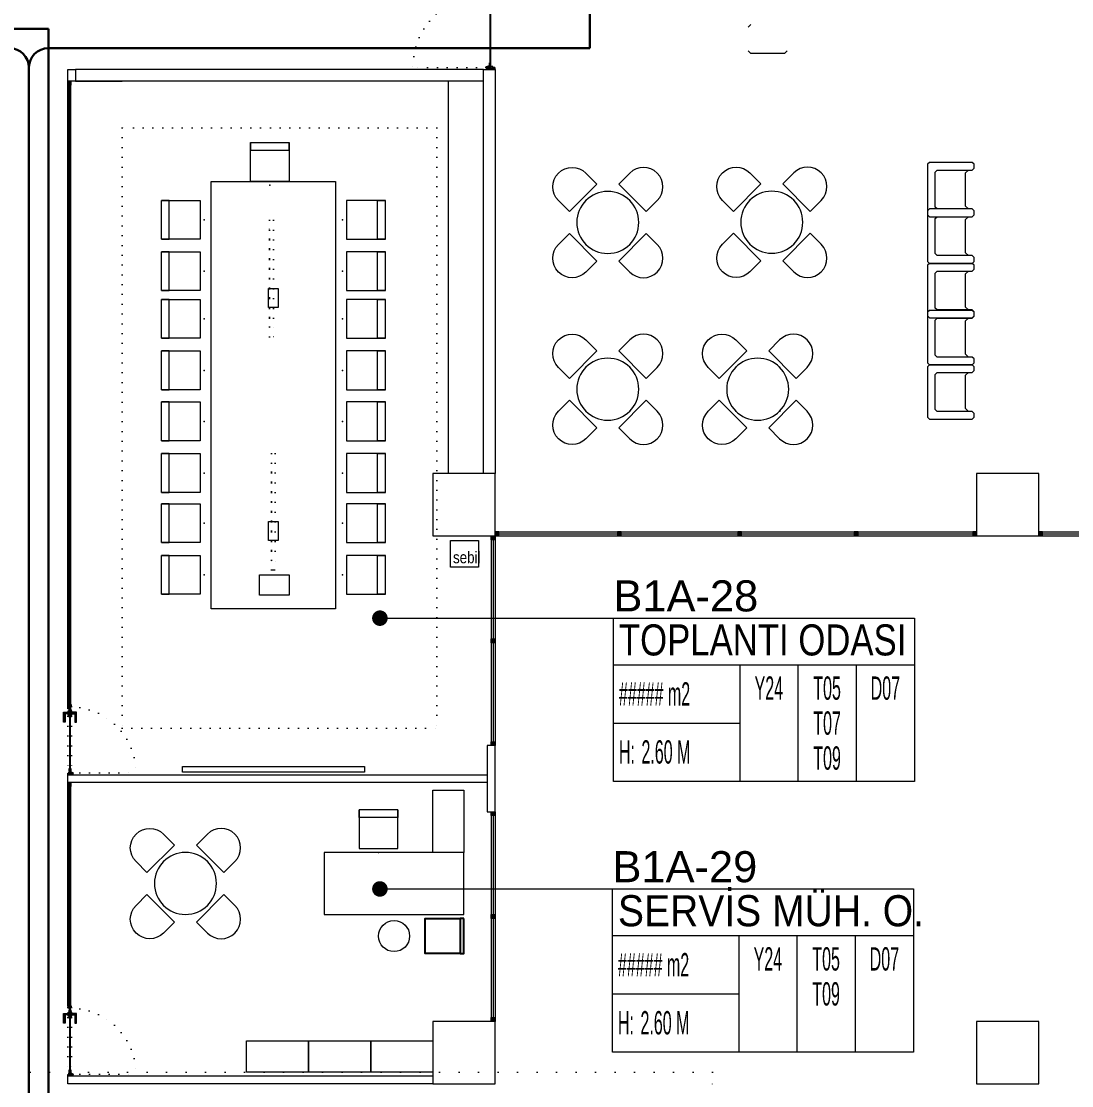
# Model space of a CAD drawing. Header units: metres. Extents: x -17822 to 152406, y -4219 to 19791.
# Drawn here: x 85030 to 86382, y 5682 to 7052 of the extents above; entities that cross this region are included whole.
import ezdxf
from ezdxf.enums import TextEntityAlignment as Align

# ---------------------------------------------------------------- set-up
doc = ezdxf.new("R2010")
doc.units = ezdxf.units.M
doc.header["$LTSCALE"] = 100
doc.header["$MEASUREMENT"] = 0
doc.linetypes.add('DASHDOT', pattern=[1, 0.5, -0.25, 0, -0.25])
doc.linetypes.add('DOT2', pattern=[0.125, 0, -0.125])
doc.layers.get('0').update_dxf_attribs({"color": 9, "lineweight": 9})
for name, color, linetype, lineweight in [('0 @ 1', 9, 'Continuous', 9), ('00', 9, 'Continuous', 9), ('01', 9, 'Continuous', 9), ('05', 9, 'Continuous', 9), ('05S', 9, 'Continuous', 9), ('06C', 9, 'Continuous', 9), ('06D', 9, 'Continuous', 9), ('07K', 9, 'Continuous', 9), ('10', 9, 'Continuous', 9), ('11', 9, 'Continuous', 9), ('15', 9, 'Continuous', 9), ('20', 9, 'DOT2', 9), ('21_mahal200', 9, 'Continuous', 9), ('E-KABLO', 7, 'Continuous', 30)]:
    doc.layers.add(name, color=color, linetype=linetype, lineweight=lineweight)
doc.styles.add('Arial', font='arial.ttf', dxfattribs={"height": 2.5})
doc.styles.add('MuuM_TEXT-STANDART', font='ARIALN.TTF')
doc.dimstyles.new('MuuM_DIM200', dxfattribs={"dimscale": 20, "dimtxt": 2, "dimasz": 1, "dimexe": 1, "dimexo": 1, "dimgap": 1, "dimtad": 1, "dimdec": 1, "dimrnd": 0.5, "dimdsep": 46, "dimtxsty": 'MuuM_TEXT-STANDART', "dimblk": 'ARCHTICK', "dimcen": 0, "dimdle": 0.15, "dimclrd": 256, "dimclre": 256, "dimclrt": 256, "dimadec": 0, "dimazin": 0, "dimtfac": 5, "dimtdec": 1, "dimtix": 1, "dimtmove": 2, "dimatfit": 3, "dimldrblk": 'DOT', "dimfxl": 3, "dimfxlon": 1, "dimtolj": 1, "dimlwd": -1, "dimlwe": -1, "dimarcsym": 0})
pattern_1 = [(225, (-604.72494, -2171.82614), (-0.0883883476, 0.0883883476), []), (135, (-604.72494, -2171.82614), (0.0883883476, 0.0883883476), [])]

# ---------------------------------------------------------------- blocks, each defined once
blk = doc.blocks.new('p-kolon_80x80')
blk.add_lwpolyline([(-40, -40), (40, -40), (40, 40), (-40, 40)], close=True)
blk = doc.blocks.new('1.Bod.Ara.Sitatik Elk')
at = {"layer": '01'}
for p in [(1600, -2200), (2300, -2200), (1600, -2905), (2300, -2905)]:
    blk.add_blockref('p-kolon_80x80', p, dxfattribs=at)
blk = doc.blocks.new('p-strahle-alüminyumdoğramaprofili')
at = {"layer": '10'}
h = blk.add_hatch(dxfattribs=at)
h.set_pattern_fill('NET', color=256, angle=315, style=0)
h.set_pattern_definition(pattern_1)
h.paths.add_polyline_path([(-4.6, 2.6), (-4.7, 2.6), (-4.7, 2.8), (-4.7, 2.8), (-4.7, 2.8), (-4.7, 2.9), (-5, 2.9), (-5, 2.8), (-4.9, 2.8), (-5, 2.6), (-5.1, 2.7), (-5.2, 2.3), (-5.1, 2.3), (-5.1, 2.3), (-5, 2.5, 0.2599), (-4.9, 2.3), (-4.7, 2.3, 0.382682)])
h.paths.add_polyline_path([(-4.9, 2.5), (-4.7, 2.5, -2.16717)], flags=16)
h = blk.add_hatch(dxfattribs=at)
h.set_pattern_fill('NET', color=256, angle=315, style=0)
h.set_pattern_definition(pattern_1)
h.paths.add_polyline_path([(-4.6, 0.9), (-4.7, 0.9), (-4.7, 0.8), (-4.7, 0.7), (-4.7, 0.7), (-4.7, 0.6), (-5, 0.6), (-5, 0.7), (-4.9, 0.7), (-5, 0.9), (-5.1, 0.9), (-5.2, 1.2), (-5.1, 1.2), (-5.1, 1.2), (-5, 1, -0.2599), (-4.9, 1.2), (-4.7, 1.2, -0.382682)])
h.paths.add_polyline_path([(-4.9, 1), (-4.7, 1, 2.16717)], flags=16)
h = blk.add_hatch(dxfattribs=at)
h.set_pattern_fill('NET', color=256, angle=315, style=0)
h.set_pattern_definition([(225, (-608.45214, -2173.53612), (-0.0883883476, 0.0883883476), []), (135, (-608.45214, -2173.53612), (0.0883883476, 0.0883883476), [])])
h.paths.add_polyline_path([(-3.5, 2.3), (-3.5, 2.6), (-4.5, 2.6), (-4.5, 2.3)])
h = blk.add_hatch(dxfattribs=at)
h.set_pattern_fill('NET', color=256, angle=315, style=0)
h.set_pattern_definition([(225, (-608.45214, -2180.04526), (-0.0883883476, 0.0883883476), []), (135, (-608.45214, -2180.04526), (0.0883883476, 0.0883883476), [])])
h.paths.add_polyline_path([(-3.5, 0.9), (-3.5, 1.2), (-4.5, 1.2), (-4.5, 0.9)])
h = blk.add_hatch(dxfattribs=at)
h.set_pattern_fill('NET', color=256, angle=315, style=0)
h.set_pattern_definition([(225, (-629.50454, -2177.58922), (-0.0883883476, 0.0883883476), []), (135, (-629.50454, -2177.58922), (0.0883883476, 0.0883883476), [])])
h.paths.add_polyline_path([(0, 0.7), (0, 1.7), (-0.2, 1.7), (-0.2, 0.7)])
for points in [[(-5.1, 2.7), (-5.2, 2.3)], [(-5.1, 0.9), (-5.2, 1.2)], [(-4.9, 3.6), (-4.9, 3.2), (-4.6, 3.2), (-4.6, 2.9), (-4.5, 2.9), (-4.6, 2.6), (-4.7, 2.6), (-4.7, 2.8), (-4.7, 2.8), (-4.7, 2.8), (-4.7, 3), (-5, 3), (-5, 2.8), (-4.9, 2.8), (-5, 2.6), (-5.1, 2.7), (-5.1, 3.8), (-0.1, 3.8)], [(-5, 2.5), (-5.1, 2.3), (-5.1, 2.3)], [(-5, 1), (-5.1, 1.2), (-5.1, 1.2)], [(-4.7, 2.9), (-5, 2.9)], [(-4.7, 0.6), (-5, 0.6)], [(-2.8, 0.2), (-2.7, 0.2), (-2.7, 0), (-4.9, 0), (-4.9, 0.2), (-4.6, 0.2), (-4.6, 0.7), (-2.7, 0.7)], [(-4.5, 2.9), (-4.5, 2.9), (-4.5, 2.3)], [(-4.5, 0.9), (-4.5, 0.9), (-4.5, 1.3)], [(-3.5, 2.3), (-3.5, 2.6)], [(-3.5, 1.3), (-3.5, 0.9)], [(-2.1, 0.9), (-2.1, 2.6)], [(-0.2, 0.7), (0, 0.7), (0, 1.7)], [(-0.2, 1.7), (0, 1.7)]]:
    blk.add_lwpolyline(points, dxfattribs=at)
for points in [[(-0.2, 2.7), (-0.2, 2.2), (0, 2.2), (0, 2.1), (-0.2, 2.1), (-0.2, 0.4), (0, 0.4), (0, 0), (-0.1, 0), (-0.1, -0.2), (-5.1, -0.2), (-5.1, 0.9), (-5, 0.9), (-4.9, 0.7), (-5, 0.7), (-5, 0.3), (-4.7, 0.3), (-4.7, 0.9), (-4.6, 0.9), (-4.5, 0.9), (-1.3, 0.9), (-1.2, 1.2), (-0.9, 1.2), (-0.9, 0.6), (-0.6, 0.6), (-0.6, 2.7)], [(-2, 0.8), (-1.4, 0.8), (-1.4, 0.1), (-1.3, 0), (-1.3, 0), (-2.1, 0), (-2.1, 0.1), (-2, 0.2)]]:
    blk.add_lwpolyline(points, close=True, dxfattribs=at)
for points in [[(-0.6, 3.3), (-0.6, 3.6), (-4.9, 3.6), (-4.9, 3.6, 0.561743), (-5, 3.7, 0.595966), (-4.9, 3.6, -2.204878)], [(-4.7, 2.5), (-4.9, 2.5, 1)], [(-4.7, 1), (-4.9, 1, -1)], [(-4.6, 2.9), (-4.5, 3.4, -0.833203), (-4.2, 3.4, -0.447088)], [(-4.5, 2.6), (-1.2, 2.6, -0.414214), (-0.9, 2.2), (-0.9, 1.2)], [(-4.2, 3.4), (-4.2, 3, 0.414214), (-4.1, 2.9), (-0.8, 2.9), (-0.8, 3.6)], [(-2.7, 0.7), (-2.7, 0.3), (-2.8, 0.3, 1), (-2.8, 0.2, -1)], [(-0.1, 3.8), (-0.1, 3.6), (-0.5, 3.6), (-0.5, 3.1, -1), (-0.7, 3.1)], [(-0.7, 3.1, -0.305404), (-0.6, 3.3, -5.773092)]]:
    blk.add_lwpolyline(points, format="xyb", dxfattribs=at)
for centre, radius, start, end in [((-4.7, 2.5), 0.253, 168.6676, 234.1258), ((-4.7, 1.1), 0.253, 125.8742, 191.3324), ((-4.8, 2.4), 0.125, 139.5402, 40.4598), ((-4.8, 1.1), 0.125, 319.5402, 220.4598), ((-4.8, 2.5), 0.273, 305.9738, 36.4289), ((-4.8, 1), 0.273, 323.5711, 54.0262)]:
    blk.add_arc(centre, radius, start, end, dxfattribs=at)
blk = doc.blocks.new('*U427')
at = {"layer": '06D'}
for points in [[(5, 4), (802.6, 4)], [(5, 0), (802.6, 0)]]:
    blk.add_lwpolyline(points, dxfattribs=at)
at = {"layer": '15'}
for points in [[(2, 2.5), (805.6, 2.5)], [(805.6, 1.5), (2, 1.5)]]:
    blk.add_lwpolyline(points, dxfattribs=at)
at = {"layer": '0 @ 1', "linetype": 'Continuous', "xscale": -1}
blk.add_blockref('p-strahle-alüminyumdoğramaprofili', (-0.1, 0.2), dxfattribs=at)
at = {"layer": '0 @ 1', "linetype": 'Continuous'}
blk.add_blockref('p-strahle-alüminyumdoğramaprofili', (807.7, 0.2), dxfattribs=at)
blk = doc.blocks.new('_ArchTick')
at = {"color": 0, "linetype": 'ByBlock', "const_width": 0.15}
blk.add_lwpolyline([(-0.5, -0.5), (0.5, 0.5)], dxfattribs=at)
blk = doc.blocks.new('_Dot')
at = {"color": 0, "linetype": 'ByBlock', "lineweight": -2}
blk.add_line((-0.5, 0), (-1, 0), dxfattribs=at)
at = {"color": 0, "linetype": 'ByBlock', "const_width": 0.5}
blk.add_lwpolyline([(-0.25, 0, 1), (0.25, 0, 1)], format="xyb", close=True, dxfattribs=at)
blk = doc.blocks.new('0_roomno2')
blk.add_lwpolyline([(19.375, -10.5), (0, -10.5), (0, 0), (19.375, 0)], close=True)
for points in [[(0, -3), (19.375, -3)], [(8.125, -3), (8.125, -10.5)], [(11.875, -3), (11.875, -10.5)], [(15.625, -3), (15.625, -10.5)], [(0, -6.75), (8.125, -6.75)]]:
    blk.add_lwpolyline(points)
at = {"style": 'MuuM_TEXT-STANDART', "width": 0.6}
blk.add_text('H:', height=1.5, dxfattribs=at).set_placement((0.35, -8.608), align=Align.MIDDLE_LEFT)
at = {"style": 'Arial'}
blk.add_attdef('ODANO', (0, 1.17), '', height=2, dxfattribs=at)
blk.add_attdef('MEKANADI', text='', height=2, dxfattribs=at).set_placement((0.35, -3), align=Align.BOTTOM_LEFT)
at = {"style": 'MuuM_TEXT-STANDART', "width": 0.6}
for tag, p in [('M2', (0.35, -4.875)), ('TEMIZTAVANYUKSEKLIGI', (1.8, -8.608))]:
    blk.add_attdef(tag, text='', height=1.5, dxfattribs=at).set_placement(p, align=Align.MIDDLE_LEFT)
for tag, p in [('YER01', (10, -4.5)), ('TAVAN01', (13.75, -4.5)), ('DUVAR01', (17.5, -4.5)), ('YER02', (10, -6.75)), ('TAVAN02', (13.75, -6.75)), ('DUVAR02', (17.5, -6.75)), ('YER03', (10, -9)), ('TAVAN03', (13.75, -9)), ('DUVAR03', (17.5, -9))]:
    blk.add_attdef(tag, text='', height=1.5, dxfattribs=at).set_placement(p, align=Align.MIDDLE_CENTER)
blk = doc.blocks.new('prf-10x10')
blk.add_lwpolyline([(-5, -5), (5, -5), (5, 5), (-5, 5)], close=True)
at = {"color": 255}
blk.add_solid([(-5, -5), (5, -5), (-5, 5), (5, 5)], dxfattribs=at)
at = {"layer": '10'}
blk.add_point((0, 0), dxfattribs=at)
blk = doc.blocks.new('p-dog-ser-620')
at = {"layer": '06D'}
for points in [[(-620, 5), (-5, 5)], [(-620, 0), (-5, 0)]]:
    blk.add_lwpolyline(points, dxfattribs=at)
at = {"layer": '15'}
blk.add_lwpolyline([(-620, 2.5), (-5, 2.5)], dxfattribs=at)
at = {"layer": '10', "xscale": 0.5, "yscale": 0.5, "rotation": 90}
for p in [(-617.5, 2.5), (-460, 2.5), (-305, 2.5), (-155, 2.5), (-2.5, 2.5)]:
    blk.add_blockref('prf-10x10', p, dxfattribs=at)
blk = doc.blocks.new('p-dog-ser-270')
at = {"layer": '06D'}
for points in [[(-5, -5), (-5, -270)], [(0, -5), (0, -270)]]:
    blk.add_lwpolyline(points, dxfattribs=at)
at = {"layer": '15'}
blk.add_lwpolyline([(-2.5, -5), (-2.5, -270)], dxfattribs=at)
at = {"layer": '10', "xscale": -0.5, "yscale": 0.5, "rotation": 270}
for p in [(-2.5, -2.5), (-2.5, -135), (-2.5, -267.5)]:
    blk.add_blockref('prf-10x10', p, dxfattribs=at)
blk = doc.blocks.new('g-kapı kolu-p')
at = {"layer": '05S'}
h = blk.add_hatch(color=256, dxfattribs=at)
h.paths.add_polyline_path([(-1, 8.2), (11.8, 8.2), (11.8, 6.3), (0.9, 6.3), (0.9, 2.4), (-1, 2.4)])
h.paths.add_polyline_path([(-2.7, 2.4), (2.7, 2.4), (2.7, 1.5), (-2.7, 1.5)])
h.paths.add_polyline_path([(-5, 1.5), (5, 1.5), (5, 0.5), (-5, 0.5)])
h.paths.add_polyline_path([(-5, -0.5), (5, -0.5), (5, -1.5), (-5, -1.5)])
h.paths.add_polyline_path([(-2.7, -1.5), (2.7, -1.5), (2.7, -2.4), (-2.7, -2.4)])
h.paths.add_polyline_path([(-1, -2.4), (0.9, -2.4), (0.9, -6.3), (11.8, -6.3), (11.8, -8.2), (-1, -8.2)])
for points in [[(-5, 0.5), (5, 0.5), (5, 1.5), (-5, 1.5)], [(-2.7, 1.5), (2.7, 1.5), (2.7, 2.4), (-2.7, 2.4)], [(-5, -1.5), (5, -1.5), (5, -0.5), (-5, -0.5)], [(-2.7, -1.5), (2.7, -1.5), (2.7, -2.4), (-2.7, -2.4)]]:
    blk.add_lwpolyline(points, close=True)
for points in [[(11.8, 8.2), (-1, 8.2), (-1, 2.4), (0.9, 2.4), (0.9, 6.3), (11.8, 6.3), (11.8, 8.2)], [(11.8, -8.2), (-1, -8.2), (-1, -2.4), (0.9, -2.4), (0.9, -6.3), (11.8, -6.3), (11.8, -8.2)]]:
    blk.add_lwpolyline(points)
blk = doc.blocks.new('k-cambölme-kapı-p')
at = {"layer": '10'}
h = blk.add_hatch(dxfattribs=at)
h.set_pattern_fill('NET', color=256, angle=135, style=0)
h.set_pattern_definition([(135, (3753.7029, 560.85184), (-0.0883883476, -0.0883883476), []), (225, (3753.7029, 560.85184), (0.0883883476, -0.0883883476), [])])
h.paths.add_polyline_path([(2.1, -0.1), (2.1, 0), (2.1, 0), (2, 0.1), (2, 0.1), (2, 0.1), (2, 0.1), (2, -0.3), (1.9, -0.3), (1.9, -0.4), (1.9, -0.5), (1.7, -0.5), (1.8, -0.3), (1.7, -0.3), (1.5, -0.5), (1.4, -0.5), (1.6, -0.3), (1.6, -0.3), (1.5, -0.3), (1.3, -0.4), (1.3, -0.4), (1.3, -0.5), (1.3, -0.5), (1.3, -0.6), (1.3, -0.3), (1.3, -0.3), (1.2, -0.3), (1.2, -0.5), (1.2, -0.6), (1.2, -0.6), (1.3, -0.6), (3.5, -0.6), (3.5, -0.6), (3.4, -0.4), (3.4, -0.3), (3.4, -0.2), (3.4, -0.2), (3.4, -0.2), (2.7, -0.2), (2.7, -0.2), (2.9, -0.2, -1), (2.9, -0.2)])
h.paths.add_polyline_path([(2, -0.2), (2.1, -0.2), (2.1, -0.2), (2.1, -0.2), (2.1, -0.3), (2.9, -0.3), (2.9, -0.3), (2.6, -0.3), (2.5, -0.3), (2.5, -0.3), (2.5, -0.3), (2.5, -0.3), (2.5, -0.3), (2.4, -0.3), (2.4, -0.3), (2.1, -0.3), (2, -0.1), (2, -0.1), (2, -0.1)], flags=16)
h.paths.add_polyline_path([(2.4, -0.3), (2.5, -0.5), (2.1, -0.5), (2.1, -0.3)], flags=16)
h.paths.add_polyline_path([(2.6, -0.3), (2.9, -0.3), (2.9, -0.3), (3.3, -0.3, 0.166992), (3.3, -0.5), (2.7, -0.5), (2.6, -0.4)], flags=16)
h.paths.add_polyline_path([(3, -0.2), (3, -0.2), (3.3, -0.2, 0.10606), (3.3, -0.3), (3, -0.3)], flags=16)
h = blk.add_hatch(dxfattribs=at)
h.set_pattern_fill('NET', color=256, angle=135, style=0)
h.set_pattern_definition([(45, (474.94443, 2280.71206), (0.0883883476, -0.0883883476), []), (315, (474.94443, 2280.71206), (-0.0883883476, -0.0883883476), [])])
h.paths.add_polyline_path([(87.3, -0.2), (87.3, -0.2), (87.1, -0.2, 1), (87.1, -0.2), (87.9, -0.2), (87.9, 0), (87.9, 0), (88, 0.1), (88, 0.1), (88, 0.1), (88, -0.3), (88.1, -0.3), (88.1, -0.4), (88.1, -0.5), (88.3, -0.5), (88.2, -0.3), (88.3, -0.3), (88.5, -0.5), (88.6, -0.5), (88.4, -0.3), (88.4, -0.3), (88.5, -0.3), (88.7, -0.4), (88.7, -0.4), (88.7, -0.5), (88.7, -0.5), (88.7, -0.6), (88.7, -0.3), (88.7, -0.3), (88.8, -0.3), (88.8, -0.5), (88.8, -0.6), (88.8, -0.6), (88.7, -0.6), (86.5, -0.6), (86.5, -0.6), (86.6, -0.4), (86.6, -0.3), (86.6, -0.2), (86.6, -0.2), (86.6, -0.2)])
h.paths.add_polyline_path([(87.3, -0.5), (87.4, -0.4), (87.4, -0.3), (87.1, -0.3), (87.1, -0.3), (87, -0.3), (87, -0.3), (87, -0.2), (87, -0.2), (86.7, -0.2, -0.292264), (86.7, -0.5)], flags=16)
h.paths.add_polyline_path([(87.5, -0.5), (87.6, -0.5), (87.5, -0.4)], flags=16)
h.paths.add_polyline_path([(87.6, -0.4), (87.7, -0.5), (87.9, -0.5), (87.9, -0.3), (87.6, -0.3)], flags=16)
h.paths.add_polyline_path([(87.6, -0.5), (87.7, -0.6), (87.7, -0.5)], flags=16)
for points in [[(2, -0.3), (2, 2.1), (2.1, 2.1), (2.1, 2.3, 0.414214), (1.9, 2.4), (0.1, 2.4, 0.414214), (0, 2.4), (0, -2.4, 0.414214), (0.1, -2.4), (2.1, -2.4), (2.1, -2.3), (2.1, -2.2), (2.1, -2.2), (2.1, -2.2), (2.1, -2.2), (2.1, -2.2), (2.1, -0.9)], [(88, -0.3), (88, 2.1), (87.9, 2.1), (87.9, 2.3, -0.414214), (88.1, 2.4), (89.9, 2.4, -0.414214), (90, 2.4), (90, -2.4, -0.414214), (89.9, -2.4), (87.9, -2.4), (87.9, -2.3), (87.9, -2.2), (87.9, -2.2), (87.9, -2.2), (87.9, -2.2), (87.9, -2.2), (87.9, -0.9)], [(1.5, -0.3), (1.3, -0.4), (1.3, -0.4), (1.3, -0.5), (1.3, -0.5), (1.3, -0.6), (1.3, -0.3), (1.3, -0.3), (1.2, -0.3), (1.2, -0.5), (1.2, -0.6), (1.2, -0.6), (1.3, -0.6), (3.5, -0.6), (3.5, -0.6), (3.4, -0.4), (3.4, -0.3), (3.4, -0.2), (3.4, -0.2), (3.4, -0.2), (2.7, -0.2), (2.7, -0.2), (2.9, -0.2, -1), (2.9, -0.2, -1)], [(88.5, -0.3), (88.7, -0.4), (88.7, -0.4), (88.7, -0.5), (88.7, -0.5), (88.7, -0.6), (88.7, -0.3), (88.7, -0.3), (88.8, -0.3), (88.8, -0.5), (88.8, -0.6), (88.8, -0.6), (88.7, -0.6), (86.5, -0.6), (86.5, -0.6), (86.6, -0.4), (86.6, -0.3), (86.6, -0.2), (86.6, -0.2), (86.6, -0.2), (87.3, -0.2), (87.3, -0.2), (87.1, -0.2, 1), (87.1, -0.2, 1)], [(86.7, -0.5), (87.3, -0.5), (87.4, -0.4), (87.4, -0.3), (87.1, -0.3), (87.1, -0.3), (87, -0.3), (87, -0.3), (87, -0.2), (87, -0.2), (86.7, -0.2, 1)]]:
    blk.add_lwpolyline(points, format="xyb", dxfattribs=at)
at = {"layer": '10', "linetype": 'DASHDOT', "ltscale": 0.05}
for points in [[(3.2, 3.6), (0.2, 3.6)], [(1.7, 2.1), (1.7, 4.9)], [(6.1, 1.4), (6.1, -0.5)]]:
    blk.add_lwpolyline(points, dxfattribs=at)
at = {"layer": '10'}
for points in [[(1.8, 2.3), (0.2, 2.3), (0.2, 2), (0.4, 2), (0.4, 1.9), (0.2, 1.9), (0.2, 1.2), (0.4, 1.2), (0.4, -0.4), (0.2, -0.4), (0.2, -1.2), (0.4, -1.2), (0.4, -1.4), (0.2, -1.4), (0.2, -2.2), (1.8, -2.2), (1.8, -1.7), (1.6, -1.7), (1.6, -1.6), (1.8, -1.6), (1.8, -1.4), (1.6, -1.4), (1.6, -1.2), (1.7, -1.2), (1.7, -0.8), (1.1, -0.8), (1.1, -0.1), (1.5, -0.1), (1.5, 1.9), (1.6, 2), (1.8, 2), (1.8, 2.3)], [(0.7, 3.6), (0.7, 2.4)], [(0.7, 2.3), (0.7, -0.2), (1.1, -0.2)], [(1.1, 2.4), (1.1, 2.9)], [(1.1, -0.1), (1.1, 2.3)], [(1.5, 1.9), (1.1, 1.9)], [(1.2, 1.9), (1.2, -0.1)], [(2.9, -0.2), (2.1, -0.1), (2.1, 0), (2.1, 0), (2, 0.1), (2, 0.1), (2, 0.1), (2, 0.1)], [(3.8, 0.9), (2.6, 3.2)], [(4.1, 1.3), (2.7, 4)], [(8.1, 0.9), (8.1, 1.3), (4.1, 1.3)], [(5.3, 0.9), (5.3, -0.2)], [(5.5, 1.3), (5.8, 1), (5.8, 0.9)], [(5.6, 0.9), (5.6, -0.2)], [(6.8, 1.3), (6.5, 1), (6.5, 0.9)], [(6.7, 0.9), (6.7, -0.2)], [(7, 0.9), (7, -0.2)], [(87.1, -0.2), (87.9, -0.2), (87.9, 0), (87.9, 0), (88, 0.1), (88, 0.1), (88, 0.1)], [(88.2, 2.3), (89.8, 2.3), (89.8, 2), (89.6, 2), (89.6, 1.9), (89.8, 1.9), (89.8, 1.2), (89.6, 1.2), (89.6, -0.4), (89.8, -0.4), (89.8, -1.2), (89.6, -1.2), (89.6, -1.4), (89.8, -1.4), (89.8, -2.2), (88.2, -2.2), (88.2, -1.7), (88.4, -1.7), (88.4, -1.6), (88.2, -1.6), (88.2, -1.4), (88.4, -1.4), (88.4, -1.2), (88.3, -1.2), (88.3, -0.8), (88.9, -0.8), (88.9, -0.1), (88.5, -0.1), (88.5, 1.9), (88.4, 2), (88.2, 2), (88.2, 2.3)], [(2.1, -0.9), (3.6, -0.9), (3.6, -0.6), (1.2, -0.6), (1.2, -0.3), (2, -0.3)], [(1.6, -0.3), (1.6, -0.3), (1.4, -0.5), (1.5, -0.5), (1.7, -0.3)], [(1.8, -0.3), (1.7, -0.5), (1.9, -0.5), (1.9, -0.4), (1.9, -0.3)], [(3.3, -0.5), (2.7, -0.5), (2.6, -0.4), (2.6, -0.3), (2.9, -0.3), (2.9, -0.3)], [(3.3, -0.3), (3.3, -0.3), (2.9, -0.3)], [(3, -0.3), (3, -0.2), (3, -0.2), (3.3, -0.2)], [(3, -0.3), (3.3, -0.3), (3.3, -0.3)], [(4.1, -0.2), (4.1, -0.5), (8.1, -0.5)], [(8.1, -0.5), (8.1, -0.2)], [(87.9, -0.9), (86.4, -0.9), (86.4, -0.6), (88.8, -0.6), (88.8, -0.3), (88, -0.3)], [(87.6, -0.5), (87.5, -0.4), (87.5, -0.5), (87.6, -0.5)], [(88.2, -0.3), (88.3, -0.5), (88.1, -0.5), (88.1, -0.4), (88.1, -0.3)], [(88.4, -0.3), (88.4, -0.3), (88.6, -0.5), (88.5, -0.5), (88.3, -0.3)]]:
    blk.add_lwpolyline(points, dxfattribs=at)
for points in [[(2, -0.1), (2, -0.1), (2, -0.2), (2.1, -0.2), (2.1, -0.2), (2.1, -0.2), (2.1, -0.3), (2.9, -0.3), (2.9, -0.3), (2.6, -0.3), (2.5, -0.3), (2.5, -0.3), (2.5, -0.3), (2.5, -0.3), (2.5, -0.3), (2.4, -0.3), (2.4, -0.3), (2.1, -0.3), (2, -0.1)], [(2.1, -0.5), (2.1, -0.3), (2.4, -0.3), (2.5, -0.5), (2.5, -0.5)], [(87.9, -0.5), (87.9, -0.3), (87.6, -0.3), (87.6, -0.4), (87.7, -0.5)], [(87.6, -0.5), (87.7, -0.5), (87.7, -0.6)]]:
    blk.add_lwpolyline(points, close=True, dxfattribs=at)
blk.add_circle((1.7, 3.7), 1.02, dxfattribs=at)
for centre, start, end in [((3.6, -0.4), 148.8979, 173.1144), ((3.6, -0.4), 176.143, 214.0649), ((86.4, -0.4), 325.9351, 31.1021)]:
    blk.add_arc(centre, 0.322, start, end, dxfattribs=at)
at = {"layer": '15', "linetype": 'DOT2'}
blk.add_lwpolyline([(2.5, 0.4), (2.5, 85.4)], dxfattribs=at)
at = {"layer": '15'}
blk.add_lwpolyline([(2.6, 0.9), (87.4, 0.9), (87.5, 0.8), (87.5, -0.1), (87.4, -0.2), (2.6, -0.2), (2.6, -0.2), (2.5, -0.1), (2.5, 0.8), (2.6, 0.9)], dxfattribs=at)
at = {"layer": '15', "linetype": 'DOT2'}
blk.add_arc((2.5, 0.4), 85, 0, 90, dxfattribs=at)
at = {"layer": '20'}
for p, q in [((87.9, 2.4), (2.1, 2.4)), ((87.9, 2.1), (2.1, 2.1)), ((87.9, -2.2), (2.1, -2.2)), ((87.9, -2.4), (2.1, -2.4))]:
    blk.add_line(p, q, dxfattribs=at)
at = {"layer": '06C', "xscale": -1}
blk.add_blockref('g-kapı kolu-p', (79.6, 0.4), dxfattribs=at)
blk = doc.blocks.new('*U432')
at = {"layer": '06D'}
for points in [[(5, 4), (282.6, 4)], [(5, 0), (282.6, 0)]]:
    blk.add_lwpolyline(points, dxfattribs=at)
at = {"layer": '15'}
for points in [[(2, 2.5), (285.6, 2.5)], [(285.6, 1.5), (2, 1.5)]]:
    blk.add_lwpolyline(points, dxfattribs=at)
at = {"layer": '0 @ 1', "linetype": 'Continuous', "xscale": -1}
blk.add_blockref('p-strahle-alüminyumdoğramaprofili', (-0.1, 0.2), dxfattribs=at)
at = {"layer": '0 @ 1', "linetype": 'Continuous'}
blk.add_blockref('p-strahle-alüminyumdoğramaprofili', (287.7, 0.2), dxfattribs=at)
blk = doc.blocks.new('m-vw-sandalye-02')
at = {"lineweight": -3, "ltscale": 0.5}
for points in [[(-22.5, 0), (-22.5, -5), (22.5, -5), (22.5, 0)], [(-22.5, -5), (22.5, -5), (22.5, -50), (-22.5, -50)]]:
    blk.add_lwpolyline(points, close=True, dxfattribs=at)
blk = doc.blocks.new('p-sandalye-03')
for points in [[(-5, -25.1), (-5, 24.9), (-55, 24.9), (-55, -25.1), (-5, -25.1)], [(-55, 24.9), (-45, 24.9), (-45, -25.1), (-55, -25.1)]]:
    blk.add_lwpolyline(points)
blk.add_point((0, -0.1))
blk = doc.blocks.new('p-ofis modülü-02-s')
blk.add_lwpolyline([(-182, -2), (-102, -2), (-102, -182), (-182, -182)], close=True)
blk.add_lwpolyline([(-102, -2), (-102, -42), (-22, -42), (-22, -2), (-102, -2)])
at = {"xscale": -0.9999999999999998, "rotation": 359.9999999981877}
blk.add_blockref('p-sandalye-03', (-102, -112), dxfattribs=at)
blk = doc.blocks.new('p-sehpa')
at = {"layer": '05'}
blk.add_circle((0, 0), 20, dxfattribs=at)
blk = doc.blocks.new('p-sandalye-01')
blk.add_lwpolyline([(-5, -25), (-5, -25), (-25, -25, -1), (-25, 25), (-5, 25), (-5, 25)], format="xyb", close=True)
blk.add_point((0, 0.1))
blk = doc.blocks.new('p-masa-yuvarlak-4lü')
blk.add_circle((0.1, 0.1), 39.9)
at = {"rotation": 270}
blk.add_blockref('p-sandalye-01', (0, 40), dxfattribs=at)
blk.add_blockref('p-sandalye-01', (-40, 0))
at = {"xscale": -1}
blk.add_blockref('p-sandalye-01', (40, 0), dxfattribs=at)
at = {"xscale": -1, "rotation": 270}
blk.add_blockref('p-sandalye-01', (0, -40), dxfattribs=at)
blk = doc.blocks.new('gr-p-birim')
blk.add_lwpolyline([(-0.5, -0.5), (0.5, -0.5), (0.5, 0.5), (-0.5, 0.5)], close=True)
blk = doc.blocks.new('1.Bod.Ara.Mimari Elk')
for p, q in [((1100, -1655), (1160, -1655)), ((1625, -1655), (1565, -1655)), ((1580, -2160), (1580, -1655)), ((1625, -2160), (1580, -2160))]:
    blk.add_line(p, q)
at = {"color": 2}
blk.add_line((1352.16, -2283.86), (1357.16, -2283.86), dxfattribs=at)
for points in [[(1274.66, -1783.86), (1434.66, -1783.86), (1434.66, -2333.86), (1274.66, -2333.86)], [(1348.53, -1921.61), (1360.78, -1921.61), (1360.78, -1946.1), (1348.53, -1946.1)], [(1348.53, -2221.61), (1360.78, -2221.61), (1360.78, -2246.1), (1348.53, -2246.1)], [(1582.48, -2246.04), (1618.8, -2246.04), (1618.8, -2280.49), (1582.48, -2280.49)], [(1336.59, -2290.35), (1374.95, -2290.35), (1374.95, -2316.24), (1336.59, -2316.24)], [(1237.48, -2536.9), (1471.83, -2536.9), (1471.83, -2544.27), (1237.48, -2544.27)]]:
    blk.add_lwpolyline(points, close=True)
at = {"layer": '00'}
for p, q in [((1625, -1640), (1100, -1640)), ((1100, -1640), (1100, -1655)), ((1625, -1655), (1100, -1655))]:
    blk.add_line(p, q, dxfattribs=at)
at = {"layer": '00', "color": 2, "linetype": 'DOT2'}
for p, q in [((1565, -1715), (1160, -1715)), ((1160, -1715), (1160, -2487.5)), ((1565, -1715), (1565, -2487.5)), ((1349.66, -1833.86), (1349.66, -1983.86)), ((1352.16, -2133.86), (1352.16, -2283.86)), ((1160, -2487.5), (1565, -2487.5))]:
    blk.add_line(p, q, dxfattribs=at)
at = {"layer": '00'}
blk.add_lwpolyline([(1625, -2160), (1625, -1640), (1640, -1640), (1640, -2160)], close=True, dxfattribs=at)
at = {"layer": '00', "color": 2, "linetype": 'DOT2'}
for points in [[(1349.66, -1833.86), (1354.66, -1833.86), (1354.66, -1983.86), (1349.66, -1983.86)], [(1352.16, -2133.86), (1357.16, -2133.86), (1357.16, -2283.86), (1352.16, -2283.86)]]:
    blk.add_lwpolyline(points, close=True, dxfattribs=at)
at = {"layer": '05'}
for p, q in [((1969.54, -1581.88), (1966, -1585.41)), ((1969.54, -1619.38), (1966, -1615.84)), ((2012.47, -1619.38), (2016, -1615.84)), ((2012.47, -1619.38), (1969.54, -1619.38)), ((2245.82, -1772.93), (2249.36, -1769.4)), ((2245.82, -1815.86), (2245.82, -1772.93)), ((2245.82, -1815.86), (2249.36, -1819.4)), ((2245.82, -1832.89), (2249.36, -1829.35)), ((2245.82, -1875.82), (2245.82, -1832.89)), ((2245.82, -1875.82), (2249.36, -1879.35)), ((2245.82, -1902.89), (2249.36, -1899.35)), ((2245.82, -1945.82), (2245.82, -1902.89)), ((2245.82, -1945.82), (2249.36, -1949.35)), ((2245.82, -1963.42), (2249.36, -1959.89)), ((2245.82, -2006.35), (2245.82, -1963.42)), ((2245.82, -2006.35), (2249.36, -2009.89)), ((2245.82, -2033.42), (2249.36, -2029.89)), ((2245.82, -2076.35), (2245.82, -2033.42)), ((2245.82, -2076.35), (2249.36, -2079.89))]:
    blk.add_line(p, q, dxfattribs=at)
for points in [[(2256.86, -1761.9), (2254.36, -1759.4), (2199.36, -1759.4), (2196.86, -1761.9), (2196.86, -1826.9), (2199.36, -1829.4), (2254.36, -1829.4), (2256.86, -1826.9), (2256.86, -1821.9), (2254.36, -1819.4), (2209.36, -1819.4), (2206.86, -1816.9), (2206.86, -1771.9), (2209.36, -1769.4), (2254.36, -1769.4), (2256.86, -1766.9)], [(2256.86, -1821.85), (2254.36, -1819.35), (2199.36, -1819.35), (2196.86, -1821.85), (2196.86, -1886.85), (2199.36, -1889.35), (2254.36, -1889.35), (2256.86, -1886.85), (2256.86, -1881.85), (2254.36, -1879.35), (2209.36, -1879.35), (2206.86, -1876.85), (2206.86, -1831.85), (2209.36, -1829.35), (2254.36, -1829.35), (2256.86, -1826.85)], [(2256.86, -1891.85), (2254.36, -1889.35), (2199.36, -1889.35), (2196.86, -1891.85), (2196.86, -1956.85), (2199.36, -1959.35), (2254.36, -1959.35), (2256.86, -1956.85), (2256.86, -1951.85), (2254.36, -1949.35), (2209.36, -1949.35), (2206.86, -1946.85), (2206.86, -1901.85), (2209.36, -1899.35), (2254.36, -1899.35), (2256.86, -1896.85)], [(2256.86, -1952.39), (2254.36, -1949.89), (2199.36, -1949.89), (2196.86, -1952.39), (2196.86, -2017.39), (2199.36, -2019.89), (2254.36, -2019.89), (2256.86, -2017.39), (2256.86, -2012.39), (2254.36, -2009.89), (2209.36, -2009.89), (2206.86, -2007.39), (2206.86, -1962.39), (2209.36, -1959.89), (2254.36, -1959.89), (2256.86, -1957.39)], [(2256.86, -2022.39), (2254.36, -2019.89), (2199.36, -2019.89), (2196.86, -2022.39), (2196.86, -2087.39), (2199.36, -2089.89), (2254.36, -2089.89), (2256.86, -2087.39), (2256.86, -2082.39), (2254.36, -2079.89), (2209.36, -2079.89), (2206.86, -2077.39), (2206.86, -2032.39), (2209.36, -2029.89), (2254.36, -2029.89), (2256.86, -2027.39)]]:
    blk.add_lwpolyline(points, close=True, dxfattribs=at)
at = {"layer": '06D'}
for p, q in [((1630.47, -1637.5), (1627.17, -1637.5)), ((1632.65, -1635.31), (1628.58, -1636.54)), ((1628.86, -1639.18), (1628.86, -1635.93)), ((1630.01, -1638.5), (1628.86, -1638.5)), ((1632.95, -1635.54), (1629.35, -1636.63)), ((1632.36, -1638.2), (1629.57, -1638.2)), ((1630.01, -1638.2), (1629.57, -1638.2)), ((1629.57, -1638.5), (1632.36, -1638.5)), ((1632.36, -1638.5), (1632.36, -1638.2)), ((1632.36, -1638.5), (1632.36, -1638.2)), ((1632.87, -1635.02), (1632.87, -1631.25)), ((1632.87, -1631.25), (1633.17, -1631.25)), ((1633.17, -1635.25), (1633.17, -1631.25)), ((1633.17, -1632.65), (1634.17, -1632.65)), ((1633.17, -1633.85), (1634.17, -1633.85)), ((1633.17, -1636.93), (1633.3, -1637.06)), ((1633.3, -1637.06), (1634.05, -1637.06)), ((1634.05, -1637.06), (1634.17, -1636.93))]:
    blk.add_line(p, q, dxfattribs=at)
blk.add_lwpolyline([(1637.04, -1637.55, -0.4142136), (1637.02, -1637.52), (1637.02, -1636.25, 0.4142136), (1636.82, -1636.05), (1634.69, -1636.05, 0.4142136), (1634.66, -1636.08), (1634.66, -1638.28, -0.4142136), (1634.56, -1638.38), (1634.3, -1638.38, -0.6681786), (1634.3, -1638.36), (1634.31, -1638.35, 0.4142136), (1634.31, -1638.31), (1634.27, -1638.27), (1634.31, -1638.23, 0.4142136), (1634.31, -1638.18), (1634.27, -1638.14), (1634.31, -1638.1, 0.4142136), (1634.31, -1638.06), (1634.27, -1638.02), (1634.31, -1637.98, 0.4142136), (1634.31, -1637.93), (1634.27, -1637.89), (1634.31, -1637.85, 0.4142136), (1634.31, -1637.81), (1634.27, -1637.77), (1634.31, -1637.73, 0.4142136), (1634.31, -1637.68), (1634.27, -1637.64), (1634.31, -1637.6, 0.6681786), (1634.29, -1637.55), (1630.05, -1637.55, 0.4142136), (1630, -1637.6), (1630, -1639.8, 0.4142136), (1630.05, -1639.85), (1631.44, -1639.85), (1631.49, -1639.8), (1631.54, -1639.85), (1631.85, -1639.85, 0.4142136), (1631.9, -1639.8), (1631.9, -1639.12, 0.4259816), (1631.85, -1639.07, -0.2213406), (1631.69, -1639, 0.2108707), (1631.67, -1638.99), (1631.63, -1638.99, 0.1642124), (1631.59, -1639.01, -0.0318709), (1631.58, -1639.02, 0.2679492), (1631.56, -1639.04), (1631.56, -1639.06, -0.3549192), (1631.54, -1639.09, -0.1036663), (1631.45, -1639.09, -0.3549192), (1631.42, -1639.06), (1631.42, -1639.04, 0.2679492), (1631.41, -1639.02, -0.1316525), (1631.34, -1638.95, 0.2679492), (1631.32, -1638.94), (1631.3, -1638.94, -0.3549192), (1631.27, -1638.92, -0.1036663), (1631.27, -1638.82, -0.3549192), (1631.3, -1638.8), (1631.32, -1638.8, 0.2679492), (1631.34, -1638.78, -0.1316525), (1631.41, -1638.72, 0.2679492), (1631.42, -1638.7), (1631.42, -1638.68, -0.3549192), (1631.45, -1638.65, -0.1036663), (1631.54, -1638.65, -0.3549192), (1631.56, -1638.68), (1631.56, -1638.7, 0.2679492), (1631.58, -1638.72, -0.0318709), (1631.59, -1638.73, 0.1642124), (1631.63, -1638.75), (1631.67, -1638.75, 0.2108707), (1631.69, -1638.74, -0.2520141), (1631.87, -1638.67, 0.2957825), (1631.9, -1638.66, -0.2537826), (1631.92, -1638.65), (1631.95, -1638.65), (1638.05, -1638.65), (1638.08, -1638.65, -0.2537826), (1638.11, -1638.66, 0.2957825), (1638.13, -1638.67, -0.2520141), (1638.31, -1638.74, 0.2108707), (1638.33, -1638.75), (1638.38, -1638.75, 0.1642124), (1638.41, -1638.73, -0.0318709), (1638.43, -1638.72, 0.2679492), (1638.44, -1638.7), (1638.44, -1638.68, -0.3549192), (1638.47, -1638.65, -0.1036663), (1638.56, -1638.65, -0.3549192), (1638.58, -1638.68), (1638.58, -1638.7, 0.2679492), (1638.6, -1638.72, -0.1316525), (1638.66, -1638.78, 0.2679492), (1638.68, -1638.8), (1638.7, -1638.8, -0.3549192), (1638.73, -1638.82, -0.1036663), (1638.73, -1638.92, -0.3549192), (1638.7, -1638.94), (1638.68, -1638.94, 0.2679492), (1638.66, -1638.95, -0.1316525), (1638.6, -1639.02, 0.2679492), (1638.58, -1639.04), (1638.58, -1639.06, -0.3549192), (1638.56, -1639.09, -0.1036663), (1638.47, -1639.09, -0.3549192), (1638.44, -1639.06), (1638.44, -1639.04, 0.2679492), (1638.43, -1639.02, -0.0318709), (1638.41, -1639.01, 0.1642124), (1638.38, -1638.99), (1638.33, -1638.99, 0.2108707), (1638.31, -1639, -0.2213406), (1638.15, -1639.07, 0.4259816), (1638.1, -1639.12), (1638.1, -1639.82, 0.4142136), (1638.13, -1639.85), (1638.46, -1639.85), (1638.51, -1639.8), (1638.56, -1639.85), (1639.95, -1639.85, 0.4142136), (1640, -1639.8), (1640, -1637.7, 0.4142136), (1639.85, -1637.55), (1637.05, -1637.55)], format="xyb", dxfattribs=at)
for points in [[(1631.9, -1639.85), (1630, -1639.85), (1630, -1640), (1631.9, -1640)], [(1640, -1639.85), (1638.1, -1639.85), (1638.1, -1640), (1640, -1640)]]:
    blk.add_lwpolyline(points, close=True, dxfattribs=at)
for points in [[(1634.15, -1638.47, -0.4142136), (1634.12, -1638.5), (1631.49, -1638.5, 1.2034391), (1631.62, -1639.22, -0.2636516), (1631.75, -1639.23), (1631.75, -1639.68, -0.4142136), (1631.73, -1639.7), (1630.52, -1639.7, -0.4142136), (1630.49, -1639.68), (1630.49, -1639.49, 0.4142136), (1630.47, -1639.47), (1630.4, -1639.47, 0.4142136), (1630.37, -1639.49), (1630.37, -1639.68, -0.4142136), (1630.35, -1639.7), (1630.2, -1639.7, -0.4142136), (1630.15, -1639.65), (1630.15, -1637.73, -0.4142136), (1630.18, -1637.7), (1630.2, -1637.7, -0.3470966), (1630.22, -1637.72, 0.7892829), (1630.3, -1637.72, -0.3470966), (1630.32, -1637.7), (1630.35, -1637.7, -0.4142136), (1630.37, -1637.73), (1630.37, -1637.92, 0.4142136), (1630.4, -1637.94), (1630.47, -1637.94, 0.4142136), (1630.49, -1637.92), (1630.49, -1637.87, -0.4369216), (1630.52, -1637.85, 0.1962204), (1630.54, -1637.84), (1630.57, -1637.82), (1630.6, -1637.84, 0.3639702), (1630.64, -1637.84), (1630.67, -1637.82), (1630.69, -1637.84, 0.6552031), (1630.72, -1637.84), (1630.74, -1637.82), (1630.77, -1637.84, 0.3639702), (1630.81, -1637.84), (1630.84, -1637.82), (1630.87, -1637.84, 0.3639702), (1630.91, -1637.84), (1630.94, -1637.82), (1630.96, -1637.84, 0.3639702), (1631.01, -1637.84), (1631.03, -1637.82), (1631.06, -1637.84, 0.3639702), (1631.11, -1637.84), (1631.11, -1637.83, 0.0271739), (1631.12, -1637.82, 0.1311925), (1631.13, -1637.8, -0.3838829), (1631.23, -1637.71), (1631.3, -1637.71, -0.3233878), (1631.35, -1637.74, 0.5272399), (1631.54, -1637.8, -0.3592106), (1631.61, -1637.8, 0.5272399), (1631.81, -1637.74, -0.3233878), (1631.85, -1637.71), (1631.92, -1637.71, -0.4142136), (1632.02, -1637.81), (1632.02, -1637.82), (1632.04, -1637.84, 0.3639702), (1632.09, -1637.84), (1632.11, -1637.82), (1632.14, -1637.84, 0.3639702), (1632.18, -1637.84), (1632.21, -1637.82), (1632.24, -1637.84, 0.3639702), (1632.28, -1637.84), (1632.31, -1637.82), (1632.33, -1637.84, 0.3639702), (1632.38, -1637.84), (1632.4, -1637.82), (1632.43, -1637.84, 0.3639702), (1632.48, -1637.84), (1632.5, -1637.82), (1632.53, -1637.84, 0.3639702), (1632.57, -1637.84), (1632.6, -1637.82), (1632.62, -1637.84, 0.3888787), (1632.67, -1637.84), (1632.8, -1637.71, -0.1989124), (1632.83, -1637.7), (1633.3, -1637.7), (1634.12, -1637.7, -0.4142136), (1634.15, -1637.73)], [(1639.52, -1637.9, 0.4142136), (1639.55, -1637.93), (1639.62, -1637.93, 0.4142136), (1639.64, -1637.9), (1639.64, -1637.73, -0.4142136), (1639.67, -1637.7), (1639.68, -1637.7, -0.3471168), (1639.7, -1637.72, 0.7893415), (1639.78, -1637.72, -0.3471168), (1639.8, -1637.7), (1639.84, -1637.7, -0.4142136), (1639.86, -1637.73), (1639.86, -1639.68, -0.4142136), (1639.84, -1639.7), (1639.67, -1639.7, -0.4142136), (1639.64, -1639.68), (1639.64, -1639.49, 0.4142136), (1639.62, -1639.47), (1639.55, -1639.47, 0.4142136), (1639.52, -1639.49), (1639.52, -1639.68, -0.4142136), (1639.5, -1639.7), (1638.28, -1639.7, -0.4142136), (1638.25, -1639.68), (1638.25, -1639.23, -0.2636516), (1638.38, -1639.22, 1.2034391), (1638.51, -1638.5), (1634.83, -1638.5, -0.4142136), (1634.81, -1638.47), (1634.81, -1636.26, -0.4142136), (1634.87, -1636.2), (1636.82, -1636.2, -0.4142136), (1636.87, -1636.25), (1636.87, -1637.67, 0.4142136), (1636.89, -1637.7), (1639.5, -1637.7, -0.4142136), (1639.52, -1637.73)]]:
    blk.add_lwpolyline(points, format="xyb", close=True, dxfattribs=at)
for centre in [(1632.57, -1635.02), (1632.87, -1635.25)]:
    blk.add_arc(centre, 0.3, 285.89502, 0, dxfattribs=at)
at = {"layer": '10'}
blk.add_lwpolyline([(1090, -1655), (1090, -1640), (1100, -1640), (1100, -1655)], close=True, dxfattribs=at)
at = {"layer": '11'}
for points in [[(1630, -2595), (1640, -2595), (1640, -2510), (1630, -2510)], [(1630, -2557.5), (1090, -2557.5), (1090, -2547.5), (1630, -2547.5)], [(1090, -2935), (1560, -2935), (1560, -2945), (1090, -2945)]]:
    blk.add_lwpolyline(points, close=True, dxfattribs=at)
at = {"layer": '15'}
for p, q in [((1633.17, -1543.07), (1633.17, -1636.93)), ((1634.17, -1543.07), (1634.17, -1636.93))]:
    blk.add_line(p, q, dxfattribs=at)
at = {"layer": '15', "linetype": 'DOT2'}
blk.add_lwpolyline([(1628.86, -1637.5), (1534.17, -1637.5, -0.4281797), (1633.3, -1542.94)], format="xyb", dxfattribs=at)
at = {"layer": '20', "ltscale": 2}
for p, q in [((1920, -2930), (860, -2930)), ((1920, -5330), (1920, -2930))]:
    blk.add_line(p, q, dxfattribs=at)
at = {"linetype": 'Continuous', "rotation": 90.00000000000001}
for name, p in [('*U427', (1094, -2462.59)), ('*U432', (1094, -2845.07))]:
    blk.add_blockref(name, p, dxfattribs=at)
for p in [(1640, -2240), (1640, -2595)]:
    blk.add_blockref('p-dog-ser-270', p)
at = {"layer": '05', "color": 1, "xscale": -1, "rotation": 315}
for p in [(1785.18, -1836.88), (1996.36, -1836.59), (1785.18, -2051.5), (1978.17, -2051.5), (1241.46, -2687.5)]:
    blk.add_blockref('p-masa-yuvarlak-4lü', p, dxfattribs=at)
at = {"layer": '05', "extrusion": (0, 0, -1), "zscale": -1}
for name, p, rotation in [('p-sandalye-03', (-1349.99, -1788.86), 270), ('p-sandalye-03', (-1265.5, -1833.47), 180), ('p-sandalye-03', (-1265.5, -1899.52), 180), ('p-sandalye-03', (-1265.5, -1960.79), 180), ('p-sandalye-03', (-1265.5, -2027.24), 180), ('p-sandalye-03', (-1265.5, -2092.85), 180), ('p-sandalye-03', (-1265.5, -2159.29), 180), ('p-sandalye-03', (-1265.5, -2223.85), 180), ('p-sandalye-03', (-1265.5, -2290.29), 180), ('p-ofis modülü-02-s', (-1602, -2545.5), 90.00000000000001)]:
    blk.add_blockref(name, p, dxfattribs=dict(at, rotation=rotation))
at = {"layer": '05', "extrusion": (0, 0, -1), "xscale": -1, "zscale": -1}
for name, p, rotation in [('p-sandalye-03', (-1443.81, -1833.47), 180), ('p-sandalye-03', (-1443.81, -1899.52), 180), ('p-sandalye-03', (-1443.81, -1960.79), 180), ('p-sandalye-03', (-1443.81, -2027.24), 180), ('p-sandalye-03', (-1443.81, -2092.85), 180), ('p-sandalye-03', (-1443.81, -2159.29), 180), ('p-sandalye-03', (-1443.81, -2223.85), 180), ('p-sandalye-03', (-1443.81, -2290.29), 180), ('m-vw-sandalye-02', (-1600, -2755), 90)]:
    blk.add_blockref(name, p, dxfattribs=dict(at, rotation=rotation))
at = {"layer": '05', "rotation": 180}
blk.add_blockref('p-sehpa', (1510, -2755), dxfattribs=at)
at = {"layer": '05', "xscale": -40, "yscale": 80, "rotation": 90}
for p in [(1360, -2910), (1440, -2910), (1520, -2910)]:
    blk.add_blockref('gr-p-birim', p, dxfattribs=at)
at = {"layer": '07K', "xscale": -1, "rotation": 270}
for p in [(1092.44, -2547.58), (1092.44, -2935.08)]:
    blk.add_blockref('k-cambölme-kapı-p', p, dxfattribs=at)
at = {"layer": '10'}
for p in [(2260, -2240), (2960, -2240)]:
    blk.add_blockref('p-dog-ser-620', p, dxfattribs=at)
at = {"layer": '21_mahal200'}
ref = blk.add_blockref('0_roomno2', (1792.51, -2345.94), dxfattribs=dict(at, xscale=20, yscale=20, zscale=20))
ref.add_attrib('ODANO', 'B1A-28', (1792.51, -2337.29), dxfattribs={"layer": '0', "height": 40, "style": 'Arial'})
ref.add_attrib('MEKANADI', 'TOPLANTI ODASI', dxfattribs={"layer": '0', "height": 40, "style": 'Arial', "width": 0.8}).set_placement((1799.51, -2405.94), align=Align.BOTTOM_LEFT)
ref.add_attrib('M2', '##### m2', dxfattribs={"layer": '0', "height": 30, "style": 'MuuM_TEXT-STANDART', "width": 0.6}).set_placement((1799.51, -2443.44), align=Align.MIDDLE_LEFT)
ref.add_attrib('TEMIZTAVANYUKSEKLIGI', '2.60 M', dxfattribs={"layer": '0', "height": 30, "style": 'MuuM_TEXT-STANDART', "width": 0.6}).set_placement((1828.51, -2518.09), align=Align.MIDDLE_LEFT)
ref.add_attrib('YER01', 'Y24', dxfattribs={"layer": '0', "height": 30, "style": 'MuuM_TEXT-STANDART', "width": 0.6}).set_placement((1992.51, -2435.94), align=Align.MIDDLE_CENTER)
ref.add_attrib('TAVAN01', 'T05', dxfattribs={"layer": '0', "height": 30, "style": 'MuuM_TEXT-STANDART', "width": 0.6}).set_placement((2067.51, -2435.94), align=Align.MIDDLE_CENTER)
ref.add_attrib('DUVAR01', 'D07', dxfattribs={"layer": '0', "height": 30, "style": 'MuuM_TEXT-STANDART', "width": 0.6}).set_placement((2142.51, -2435.94), align=Align.MIDDLE_CENTER)
ref.add_attrib('TAVAN02', 'T07', dxfattribs={"layer": '0', "height": 30, "style": 'MuuM_TEXT-STANDART', "width": 0.6}).set_placement((2067.51, -2480.94), align=Align.MIDDLE_CENTER)
ref.add_attrib('TAVAN03', 'T09', dxfattribs={"layer": '0', "height": 30, "style": 'MuuM_TEXT-STANDART', "width": 0.6}).set_placement((2067.51, -2525.94), align=Align.MIDDLE_CENTER)
ref = blk.add_blockref('0_roomno2', (1791.26, -2694.43), dxfattribs=dict(at, xscale=20, yscale=20, zscale=20))
ref.add_attrib('ODANO', 'B1A-29', (1791.26, -2685.79), dxfattribs={"layer": '0', "height": 40, "style": 'Arial'})
ref.add_attrib('MEKANADI', 'SERVİS MÜH. O.', dxfattribs={"layer": '0', "height": 40, "style": 'Arial', "width": 0.9}).set_placement((1798.26, -2754.43), align=Align.BOTTOM_LEFT)
ref.add_attrib('M2', '##### m2', dxfattribs={"layer": '0', "height": 30, "style": 'MuuM_TEXT-STANDART', "width": 0.6}).set_placement((1798.26, -2791.93), align=Align.MIDDLE_LEFT)
ref.add_attrib('TEMIZTAVANYUKSEKLIGI', '2.60 M', dxfattribs={"layer": '0', "height": 30, "style": 'MuuM_TEXT-STANDART', "width": 0.6}).set_placement((1827.26, -2866.59), align=Align.MIDDLE_LEFT)
ref.add_attrib('YER01', 'Y24', dxfattribs={"layer": '0', "height": 30, "style": 'MuuM_TEXT-STANDART', "width": 0.6}).set_placement((1991.26, -2784.43), align=Align.MIDDLE_CENTER)
ref.add_attrib('TAVAN01', 'T05', dxfattribs={"layer": '0', "height": 30, "style": 'MuuM_TEXT-STANDART', "width": 0.6}).set_placement((2066.26, -2784.43), align=Align.MIDDLE_CENTER)
ref.add_attrib('DUVAR01', 'D07', dxfattribs={"layer": '0', "height": 30, "style": 'MuuM_TEXT-STANDART', "width": 0.6}).set_placement((2141.26, -2784.43), align=Align.MIDDLE_CENTER)
ref.add_attrib('TAVAN02', 'T09', dxfattribs={"layer": '0', "height": 30, "style": 'MuuM_TEXT-STANDART', "width": 0.6}).set_placement((2066.26, -2829.43), align=Align.MIDDLE_CENTER)
at = {"style": 'MuuM_TEXT-STANDART'}
blk.add_text('sebil', height=15, dxfattribs=at).set_placement((1585.92, -2275.26))
at = {"layer": '21_mahal200'}
for points in [[(1491.79, -2345.94), (1792.51, -2345.94)], [(1491.79, -2694.43), (1792.51, -2694.43)]]:
    blk.add_leader(points, dimstyle='MuuM_DIM200', override={"dimasz": 1, "dimfxl": 10}, dxfattribs=at)

msp = doc.modelspace()

# ---------------------------------------------------------------- linework, layer by layer
at = {"layer": 'E-KABLO', "color": 6}
for p, q in [((85761.92, 7479.15), (85761.92, 7017.56)), ((85065, 7017.56), (85761.92, 7017.56)), ((85040, 4517.4), (85040, 6992.56))]:
    msp.add_line(p, q, dxfattribs=at)
at = {"layer": 'E-KABLO', "color": 4}
for p in [(84490.1, 7042.56), (85065, 4542.4)]:
    msp.add_line(p, (85065, 7042.56), dxfattribs=at)
at = {"layer": 'E-KABLO', "color": 6}
for centre, start, end in [((85015, 6992.56), 0, 90), ((85065, 6992.56), 90, 180)]:
    msp.add_arc(centre, 25, start, end, dxfattribs=at)

# ---------------------------------------------------------------- block references
for name in ['1.Bod.Ara.Mimari Elk', '1.Bod.Ara.Sitatik Elk']:
    msp.add_blockref(name, (84000, 8630))

doc.saveas('drawing.dxf')
